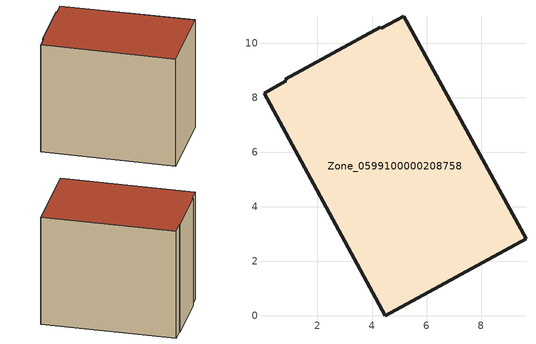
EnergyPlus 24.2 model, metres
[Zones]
Zone_0599100000208758
 floor ground (C_G): 0.04,8.16 0.86,8.61 0.82,8.68 4.3,10.59 4.34,10.54 5.16,10.99 9.64,2.83 4.49,0 z0
 wall outside (C_F): 4.3,10.59 0.82,8.68 0.86,8.61 0.04,8.16 4.49,0 9.64,2.83 5.16,10.99 4.34,10.54 4.3,10.59 z0:8.05
 roof outside (C_R): 5.16,10.99 4.34,10.54 4.3,10.59 0.82,8.68 0.86,8.61 0.04,8.16 4.49,0 9.64,2.83 z8.05
[BUILDING]
Pand.0599100000208758: North Axis=0; Terrain=City; Loads Convergence Tolerance Value=0.04; Temperature Convergence Tolerance Value=0.4; Solar Distribution=FullExterior; Maximum Number of Warmup Days=25; Minimum Number of Warmup Days=1
[Site:Location]
Rotterdam.The.Hague.AP_ZH_NLD Design_Conditions: Latitude=51.96; Longitude=4.45; Time Zone=1; Elevation=-4.5
[SITE:GROUNDTEMPERATURE:BUILDINGSURFACE]
18, 18, 18, 18, 18, 18, 18, 18, 18, 18, 18, 18
[MATERIAL] Thermal Absorptance=0.9; Solar Absorptance=0.7; Visible Absorptance=0.7
Name | Roughness | Thickness | Conductivity | Density | Specific Heat
G.TI.1965-1974 | MediumSmooth | 0.15 | 0.882353 | 540 | 1210
F.TI.1965-1974 | Rough | 0.3 | 0.697674 | 1920 | 840
R.TI.1965-1974 | MediumRough | 0.2 | 0.232558 | 1500 | 1000
[CONSTRUCTION]
C_G: G.TI.1965-1974
C_F: F.TI.1965-1974
C_R: R.TI.1965-1974
[ZONE]
Zone_0599100000208758: Type=1; Multiplier=1; Ceiling Height=Autocalculate; Volume=Autocalculate; Floor Area=autocalculate; Part of Total Floor Area=Yes
[ZONEINFILTRATION:DESIGNFLOWRATE]
Infil_Zone_0599100000208758: Zone or ZoneList or Space or SpaceList=Zone_0599100000208758; Schedule=AlwaysOn; Design Flow Rate Calculation Method=Flow/Area; Flow Rate per Floor Area=0.003; Constant Term Coefficient=1; Temperature Term Coefficient=0; Velocity Term Coefficient=0; Velocity Squared Term Coefficient=0
[HVACTEMPLATE:ZONE:IDEALLOADSAIRSYSTEM]
Zone_0599100000208758: Maximum Heating Supply Air Temperature=50; Minimum Cooling Supply Air Temperature=13; Maximum Heating Supply Air Humidity Ratio=0.0156; Minimum Cooling Supply Air Humidity Ratio=0.0077; Heating Limit=NoLimit; Cooling Limit=NoLimit; Dehumidification Control Type=ConstantSensibleHeatRatio; Cooling Sensible Heat Ratio=0.7; Dehumidification Setpoint=60; Humidification Control Type=None; Humidification Setpoint=30; Outdoor Air Method=None; Outdoor Air Flow Rate per Person=0.00944; Outdoor Air Flow Rate per Zone Floor Area=0; Outdoor Air Flow Rate per Zone=0; Demand Controlled Ventilation Type=None; Outdoor Air Economizer Type=NoEconomizer; Heat Recovery Type=None; Sensible Heat Recovery Effectiveness=0.7; Latent Heat Recovery Effectiveness=0.65
[ZONECONTROL:THERMOSTAT]
ThermostatControl_Zone_0599100000208758: Zone or ZoneList=Zone_0599100000208758; Control Type Schedule=DualSetpointControlType; Control 1=Thermostat_Zone_0599100000208758; Temperature Difference Between Cutout And Setpoint=0
[THERMOSTATSETPOINT:DUALSETPOINT]
Thermostat_Zone_0599100000208758: Heating Setpoint Temperature Schedule=HeatingSetpoint_Zone_0599100000208758; Cooling Setpoint Temperature Schedule=CoolingSetpoint_Zone_0599100000208758
[SCHEDULE:COMPACT]
HeatingSetpoint_Zone_0599100000208758: Through: 12/31, For: AllDays, Until: 24:00, 21
CoolingSetpoint_Zone_0599100000208758: Through: 12/31, For: AllDays, Until: 24:00, 24
DualSetpointControlType: Through: 12/31, For: AllDays, Until: 24:00, 4
AlwaysOn: Through: 12/31, For: AllDays, Until: 24:00, 1
